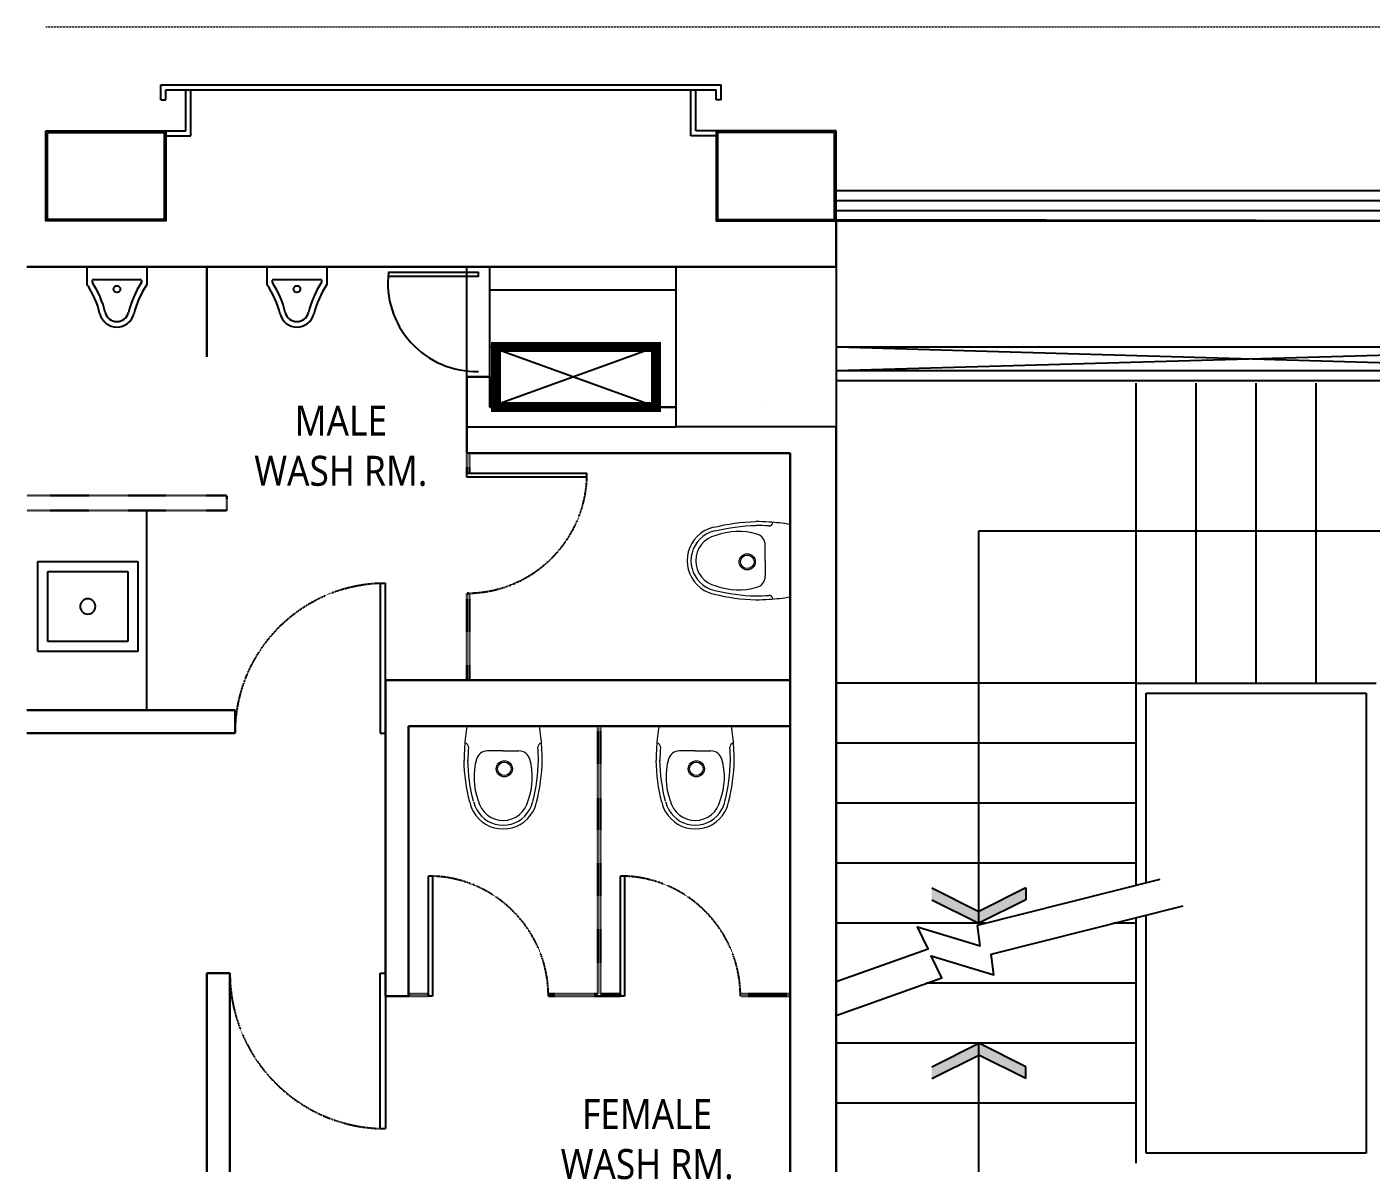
# Model space of a CAD drawing. Header units: millimetres. Extents: x 14520794 to 14796193, y 1415067 to 1454683.
# Drawn here: x 14667600 to 14674320, y 1445677 to 1451357 of the extents above; entities that cross this region are included whole.
import ezdxf

# ---------------------------------------------------------------- set-up
doc = ezdxf.new("R2010")
doc.units = ezdxf.units.MM
doc.header["$LTSCALE"] = 0.01
doc.header["$MEASUREMENT"] = 0
doc.linetypes.add('2012-04-27_JAYPEE BCH_WD_First Floor_Plan$0$DASHED2', pattern=[0.375, 0.25, -0.125])
doc.linetypes.add('HIDDEN', pattern=[0.375, 0.25, -0.125])
doc.layers.get('0').update_dxf_attribs({"color": 6, "lineweight": 0})
for name, color, linetype in [('12', 12, 'Continuous'), ('column', 13, 'Continuous'), ('DOOR1', 5, 'Continuous'), ('DOORS', 143, 'Continuous'), ('DRIVE', 172, 'Continuous'), ('FURNIT', 8, 'Continuous'), ('GLASS', 5, 'Continuous'), ('LIGHT', 2, 'Continuous'), ('Sanetry', 151, 'Continuous'), ('sanetrywashroom', 151, 'Continuous'), ('SHAFT', 2, 'Continuous'), ('STAIR', 2, 'Continuous')]:
    doc.layers.add(name, color=color, linetype=linetype)
for name, color, linetype, lineweight in [('DIM', 6, 'Continuous', 13), ('DOOR', 5, 'Continuous', 9), ('ELEV', 7, 'Continuous', 18), ('FIXTURE', 140, 'Continuous', 9), ('partition', 34, 'Continuous', 30), ('text', 7, 'Continuous', 13), ('WALL', 7, 'Continuous', 30)]:
    doc.layers.add(name, color=color, linetype=linetype, lineweight=lineweight)
doc.styles.add('TIMES', font='times.ttf', dxfattribs={"width": 0.9, "height": 250})

# ---------------------------------------------------------------- blocks, each defined once
blk = doc.blocks.new('sd')
at = {"layer": 'DOORS'}
for p, q in [((1926961.8, 1625945.2), (1926961.8, 1626845.2)), ((1926991.9, 1626845.2), (1926961.8, 1626845.2)), ((1926991.9, 1626845.2), (1926991.9, 1625945.2)), ((1926991.9, 1625945.2), (1926961.8, 1625945.2))]:
    blk.add_line(p, q, dxfattribs=at)
at = {"layer": 'DOORS', "linetype": '2012-04-27_JAYPEE BCH_WD_First Floor_Plan$0$DASHED2', "ltscale": 20}
blk.add_arc((1926960.9, 1625944.8), 901, 0.02384, 88.034, dxfattribs=at)
blk = doc.blocks.new('sdfaff')
at = {"layer": 'Sanetry'}
for p, q in [((1218899.1, -2106786.1), (1218399.1, -2106786.1)), ((1218399.1, -2106786.1), (1218399.1, -2107236.1)), ((1218899.1, -2107236.1), (1218899.1, -2106786.1)), ((1218849.1, -2106836.1), (1218449.1, -2106836.1)), ((1218449.1, -2106836.1), (1218449.1, -2107186.1)), ((1218849.1, -2107186.1), (1218849.1, -2106836.1)), ((1218449.1, -2107186.1), (1218849.1, -2107186.1)), ((1218399.1, -2107236.1), (1218899.1, -2107236.1))]:
    blk.add_line(p, q, dxfattribs=at)
blk.add_circle((1218649.1, -2107011.1), 38.1, dxfattribs=at)
blk = doc.blocks.new('A$C7C314EA1')
for p, q in [((170, 400), (170, 20)), ((300, 210), (300, 292.2)), ((300, 210), (300, 127.8))]:
    blk.add_line(p, q)
for points in [[(279.9, 412.5, 0.02753), (170, 400, 0.02753)], [(564.9, 366.1, 0.054905), (349.5, 395, 0.054905)], [(569.7, 385.6, 0.054905), (350, 415, 0.054905)], [(300, 210), (300, 290, 0.704392)], [(300, 210), (300, 130, -0.704392)], [(170, 20, 0.02753), (279.9, 7.5, 0.02753)], [(564.9, 53.9, -0.054905), (349.5, 25, -0.054905)], [(569.7, 34.4, -0.054905), (350, 5, -0.054905)]]:
    blk.add_lwpolyline(points, format="xyb")
for radius in [42.4, 35.5]:
    blk.add_circle((394.5, 216.1), radius)
for centre, radius, start, end in [((279.9, 412.5), 20, 184.59048, 273.88227), ((350, -585), 1000, 90, 94.02044), ((350, -585), 980, 90, 94.02044), ((439, 15.2), 348.1, 69.70099, 105.92494), ((530, 210), 160, 60, 77.24247), ((530, 210), 180, 60, 77.24247), ((530, 210), 180, 0, 60), ((360, 292.2), 60, 105.92494, 180), ((530, 210), 135, 0, 77.24247), ((530, 210), 160, 0, 60), ((530, 210), 135, 282.75753, 0), ((530, 210), 160, 300, 0), ((530, 210), 180, 300, 0), ((360, 127.8), 60, 180, 254.07506), ((439, 404.8), 348.1, 254.07506, 290.29901), ((530, 210), 160, 282.75753, 300), ((279.9, 7.5), 20, 86.11773, 175.40952), ((350, 1005), 1000, 265.97956, 270), ((350, 1005), 980, 265.97956, 270), ((530, 210), 180, 282.75753, 300)]:
    blk.add_arc(centre, radius, start, end)
blk = doc.blocks.new('rFWAE')
for p, q in [((-2287340.6, -10043749.1), (-2287190.6, -10043749.1)), ((-2287340.6, -10043749.1), (-2287340.6, -10043836.8)), ((-2287040.6, -10043749.1), (-2287190.6, -10043749.1)), ((-2287040.6, -10043749.1), (-2287040.6, -10043836.8)), ((-2287305.9, -10043811.6), (-2287075.2, -10043811.6))]:
    blk.add_line(p, q)
blk.add_circle((-2287190.6, -10043859.5), 17)
for centre, radius, start, end in [((-2287691.7, -10044080.6), 427.5, 13.01429, 34.77314), ((-2287305.9, -10043820.7), 9.09, 90, 221.82421), ((-2287707.7, -10044082.9), 470.8, 13.06651, 32.96151), ((-2286673.4, -10044082.9), 470.8, 147.03849, 166.93349), ((-2286689.4, -10044080.6), 427.5, 145.22686, 166.98571), ((-2287075.2, -10043820.7), 9.09, 318.17579, 90), ((-2287190.7, -10043961.6), 60.2, 195.06809, 270.09426), ((-2287190.4, -10043961.6), 60.2, 269.90574, 344.93191), ((-2287190.7, -10043961.6), 87.5, 195.06809, 270.09426), ((-2287190.4, -10043961.6), 87.5, 269.90574, 344.93191)]:
    blk.add_arc(centre, radius, start, end)

msp = doc.modelspace()

# ---------------------------------------------------------------- linework, layer by layer
at = {"layer": '12'}
for points in [[(14667695.3, 1450837), (14668295.3, 1450837), (14668295.3, 1450386.9), (14667695.3, 1450386.9)], [(14667703.3, 1450829), (14668287.3, 1450829), (14668287.3, 1450394.9), (14667703.3, 1450394.9)], [(14671645.3, 1450837), (14671045.4, 1450837), (14671045.4, 1450386.9), (14671645.3, 1450386.9)], [(14671637.3, 1450829), (14671053.4, 1450829), (14671053.4, 1450394.9), (14671637.3, 1450394.9)]]:
    msp.add_lwpolyline(points, close=True, dxfattribs=at)
at = {"layer": 'column', "linetype": 'Continuous'}
for p, q in [((14671645.3, 1450157.2), (14670845.3, 1450157.2)), ((14670845.3, 1450157.2), (14670845.3, 1449357.2)), ((14671645.3, 1450157.2), (14670845.3, 1450157.2)), ((14670845.3, 1450157.2), (14670845.3, 1449357.2)), ((14670845.3, 1450156.9), (14670845.3, 1449356.9)), ((14671645.3, 1450157.2), (14671645.3, 1449357.2)), ((14671645.3, 1450157.2), (14671645.3, 1449357.2)), ((14671645.3, 1450156.9), (14671645.3, 1449356.9)), ((14671645.3, 1449357.2), (14670845.3, 1449357.2)), ((14671645.3, 1449357.2), (14670845.3, 1449357.2)), ((14671644.3, 1449357.2), (14670845.3, 1449356.9))]:
    msp.add_line(p, q, dxfattribs=at)
at = {"layer": 'DIM', "color": 3}
msp.add_lwpolyline([(14671645.3, 1450396.6), (14675845.3, 1450388.9), (14675845.2, 1440497.2), (14673295.3, 1440497.2), (14673296.3, 1441298.3), (14670115.4, 1441298.2), (14670115.3, 1443948.3), (14671647.2, 1443948.3), (14671645.3, 1450396.6)], dxfattribs=at)
at = {"layer": 'DOOR', "const_width": 50}
msp.add_lwpolyline([(14670745.3, 1449757.2), (14669945.3, 1449757.2), (14669945.3, 1449457.2), (14670745.3, 1449457.2)], close=True, dxfattribs=at)
at = {"layer": 'DOOR1', "linetype": 'Continuous'}
msp.add_lwpolyline([(14669408, 1450111.1), (14669857.8, 1450111.1), (14669857.8, 1450129.7), (14669407.8, 1450129.7, 0.456104), (14669857.8, 1449634.7)], format="xyb", dxfattribs=at)
at = {"layer": 'DRIVE', "ltscale": 200}
for p, q in [((14668270.3, 1451066.9, -18.3), (14671070.3, 1451066.7, 15.4)), ((14668270.3, 1450991.9, -18.3), (14668270.3, 1451066.9, -18.3)), ((14671070.3, 1450991.9, -18.3), (14671070.3, 1451066.9, -18.3)), ((14668270.3, 1450991.9, -18.3), (14668270.3, 1451041.9, -18.3)), ((14668270.3, 1450991.9, -18.3), (14668295.3, 1450991.9, -18.3)), ((14668295.3, 1450991.9, -18.3), (14668295.3, 1451041.9, -18.3)), ((14668295.3, 1451041.9, -18.3), (14671045.3, 1451041.7, 15.3)), ((14668295.3, 1450991.9, -18.3), (14668295.3, 1451041.9, -18.3)), ((14668395.3, 1450836.9, -18.3), (14668395.3, 1451041.9, -18.3)), ((14668420.3, 1450811.9, -18.3), (14668420.3, 1451041.9, -18.3)), ((14670920.3, 1450811.9, -18.3), (14670920.3, 1451041.9, -18.3)), ((14670945.3, 1450836.9, -18.3), (14670945.3, 1451041.9, -18.3)), ((14671045.3, 1450991.9, -18.3), (14671045.3, 1451041.9, -18.3)), ((14671045.3, 1450991.9, -18.3), (14671045.3, 1451041.9, -18.3)), ((14671070.3, 1450991.9, -18.3), (14671045.3, 1450991.9, -18.3)), ((14671070.3, 1450991.9, -18.3), (14671070.3, 1451041.9, -18.3)), ((14668295.3, 1450836.9, -18.3), (14668395.3, 1450836.9, -18.3)), ((14668295.3, 1450811.9, -18.3), (14668420.3, 1450811.9, -18.3)), ((14671045.3, 1450811.9, -18.3), (14670920.3, 1450811.9, -18.3)), ((14671045.3, 1450836.9, -18.3), (14670945.3, 1450836.9, -18.3))]:
    msp.add_line(p, q, dxfattribs=at)
at = {"layer": 'ELEV', "linetype": 'HIDDEN', "ltscale": 500}
msp.add_line((14667695.3, 1451357.2, 44), (14679795.3, 1451357.2, 44), dxfattribs=at)
at = {"layer": 'FURNIT'}
msp.add_line((14668200.3, 1447941.9), (14668200.3, 1448939.4), dxfattribs=at)
at = {"layer": 'GLASS'}
for p, q in [((14675845.3, 1450537.2), (14671645.3, 1450536.9)), ((14675845.3, 1450487.2), (14671645.3, 1450486.9)), ((14675845.3, 1450437.2), (14671645.3, 1450436.9))]:
    msp.add_line(p, q, dxfattribs=at)
at = {"layer": 'GLASS', "const_width": 12}
msp.add_lwpolyline([(14668500.3, 1450156.9), (14668500.3, 1449706.9)], dxfattribs=at)
at = {"layer": 'LIGHT'}
for p, q in [((14671645.3, 1450387.2), (14675845.3, 1450387.2)), ((14669800.3, 1449607.2), (14669800.3, 1450156.5)), ((14669915.3, 1449607.2), (14669915.3, 1450157.2)), ((14669915.3, 1449457.2), (14670745.3, 1449757.2)), ((14670745.3, 1449457.2), (14669915.3, 1449757.2)), ((14669915.3, 1449757.2), (14670745.3, 1449757.2)), ((14669915.3, 1449457.2), (14670745.3, 1449757.2)), ((14670745.3, 1449457.2), (14669915.3, 1449757.2)), ((14670745.3, 1449457.2), (14670745.3, 1449757.2)), ((14675845.3, 1449757.2), (14671645.3, 1449637.3)), ((14671651.3, 1449757.2), (14675845.3, 1449757.2)), ((14671651.3, 1449757.2), (14675845.3, 1449637.5)), ((14675845.3, 1449637.5), (14671645.3, 1449637.3)), ((14675845.3, 1449587.5), (14671645.3, 1449587.3)), ((14673145.3, 1448063.7), (14673145.3, 1449576.2)), ((14673445.3, 1448076.2), (14673445.3, 1449576.2)), ((14673745.3, 1448076.2), (14673745.3, 1449576.2)), ((14674045.3, 1448076.2), (14674045.3, 1449576.2)), ((14669915.3, 1449457.2), (14670745.3, 1449457.2)), ((14670745.3, 1449457.2), (14669915.3, 1449457.2)), ((14672358.8, 1448838.7), (14675120.3, 1448838.7)), ((14673145.3, 1448076.2), (14671645.3, 1448076.2)), ((14673145.3, 1447776.2), (14671645.3, 1447776.2)), ((14673145.3, 1447476.2), (14671645.3, 1447476.2)), ((14673145.3, 1447176.2), (14671645.3, 1447176.2)), ((14672391.2, 1446876.2), (14671645.3, 1446876.2)), ((14673145.3, 1446876.2), (14673032.8, 1446876.2)), ((14673145.3, 1446576.2), (14672096.7, 1446576.2)), ((14673145.3, 1446276.2), (14671645.3, 1446276.2)), ((14673145.3, 1445976.2), (14671645.3, 1445976.2))]:
    msp.add_line(p, q, dxfattribs=at)
for points in [[(14671645.3, 1446584.9), (14672105.8, 1446748.5), (14672052.4, 1446858.3), (14672366.4, 1446762.9), (14672352.5, 1446866.4), (14673265.5, 1447097.1)], [(14671645.3, 1446415.8), (14672173.7, 1446603.5), (14672120.2, 1446713.3), (14672434.3, 1446617.9), (14672420.4, 1446721.4), (14673380.8, 1446964.1)]]:
    msp.add_lwpolyline(points, dxfattribs=at)
at = {"layer": 'partition', "linetype": 'HIDDEN'}
for p, q in [((14669800.3, 1449226.3), (14669800.3, 1449126.3)), ((14669812.3, 1449226.3), (14669812.3, 1449126.3)), ((14669812.3, 1449126.3), (14669800.3, 1449126.3)), ((14667600.3, 1449014.4), (14668600.3, 1449014.4)), ((14668600.3, 1448939.4), (14668600.3, 1449014.4)), ((14667600.3, 1448939.4), (14668600.3, 1448939.4)), ((14669812.3, 1448526.3), (14669800.3, 1448526.3)), ((14669800.3, 1448526.3), (14669800.3, 1448091.9)), ((14669812.3, 1448526.3), (14669812.3, 1448091.9)), ((14670455.3, 1447861.9), (14670455.3, 1446523.9)), ((14670467.3, 1447861.9), (14670467.3, 1446523.9)), ((14669507.3, 1446523.9), (14669607.3, 1446523.9)), ((14669507.3, 1446511.9), (14669607.3, 1446511.9)), ((14669607.3, 1446523.9), (14669607.3, 1446511.9)), ((14670207.3, 1446523.9), (14670455.3, 1446523.9)), ((14670207.3, 1446523.9), (14670207.3, 1446511.9)), ((14670207.3, 1446511.9), (14670567.3, 1446511.9)), ((14670467.3, 1446523.9), (14670567.3, 1446523.9)), ((14670567.3, 1446523.9), (14670567.3, 1446511.9)), ((14671167.3, 1446523.9), (14671167.3, 1446511.9)), ((14671167.3, 1446523.9), (14671415.3, 1446523.9)), ((14671167.3, 1446511.9), (14671415.3, 1446511.9))]:
    msp.add_line(p, q, dxfattribs=at)
at = {"layer": 'SHAFT'}
for p, q in [((14669800.3, 1450157.2), (14670845.3, 1450157.2)), ((14669915.3, 1450042.2), (14670845.3, 1450042.2)), ((14669800.3, 1449357.2), (14670845.3, 1449357.2))]:
    msp.add_line(p, q, dxfattribs=at)
at = {"layer": 'STAIR'}
for p, q in [((14675845.3, 1450387.2), (14671645.3, 1450386.9)), ((14672358.8, 1446876.2), (14672358.8, 1448838.7)), ((14673145.3, 1448076.2), (14674345.3, 1448076.2)), ((14673145.3, 1447066.7), (14673145.3, 1448076.2)), ((14673195.3, 1448026.2), (14674295.3, 1448026.2)), ((14673195.3, 1447079.4), (14673195.3, 1448026.2)), ((14674295.3, 1448026.2), (14674295.3, 1445727.2)), ((14672123.7, 1447052.5), (14672358.8, 1446935)), ((14672593.9, 1447052.5), (14672358.8, 1446935)), ((14672593.9, 1447052.5), (14672593.9, 1446993.7)), ((14672123.7, 1446993.7), (14672358.8, 1446876.2)), ((14672593.9, 1446993.7), (14672358.8, 1446876.2)), ((14673145.3, 1445677.2), (14673145.3, 1446904.6)), ((14673195.3, 1445727.2), (14673195.3, 1446917.2)), ((14672123.7, 1446158.6), (14672358.8, 1446276.2)), ((14672123.7, 1446099.9), (14672358.8, 1446217.4)), ((14672593.9, 1446158.6), (14672358.8, 1446276.2)), ((14672358.8, 1444927.2), (14672358.8, 1446276.2)), ((14672593.9, 1446099.9), (14672358.8, 1446217.4)), ((14672593.9, 1446099.9), (14672593.9, 1446158.6)), ((14674295.3, 1445727.2), (14673195.3, 1445727.2))]:
    msp.add_line(p, q, dxfattribs=at)
for points in [[(14672123.7, 1447052.5), (14672358.8, 1446935), (14672123.7, 1446993.7), (14672358.8, 1446876.2)], [(14672593.9, 1447052.5), (14672358.8, 1446935), (14672593.9, 1446993.7), (14672358.8, 1446876.2)], [(14672123.7, 1446099.9), (14672358.8, 1446217.4), (14672123.7, 1446158.6), (14672358.8, 1446276.2)], [(14672593.9, 1446099.9), (14672358.8, 1446217.4), (14672593.9, 1446158.6), (14672358.8, 1446276.2)]]:
    msp.add_solid(points, dxfattribs=at)
at = {"layer": 'WALL'}
for p, q in [((14671645.3, 1450157.2), (14671645.3, 1450386.9)), ((14667600.3, 1450156.9), (14671645.3, 1450156.9)), ((14669800.3, 1449226.3), (14669800.3, 1449607.2)), ((14669800.3, 1449607.2), (14669915.3, 1449607.2)), ((14669915.3, 1449456.3), (14669915.3, 1449607.2)), ((14670845.3, 1449456.3), (14669915.3, 1449456.3)), ((14671288.8, 1449457.2), (14671288.8, 1449457.2)), ((14671645.3, 1449357.2), (14671645.3, 1444247.2)), ((14671645.3, 1449357.2), (14671645.3, 1444247.2)), ((14671415.3, 1449226.3), (14669800.3, 1449226.3)), ((14671415.3, 1449226.3), (14671415.3, 1448151.3)), ((14671415.3, 1449127.3), (14671415.3, 1444247.2)), ((14669392.3, 1448091.9), (14671415.3, 1448091.9)), ((14669392.3, 1448091.9), (14669392.3, 1446511.9)), ((14668642.3, 1447941.9), (14667600.3, 1447941.9)), ((14668642.3, 1447941.9), (14668642.3, 1447826.9)), ((14668642.3, 1447826.9), (14667600.3, 1447826.9)), ((14669507.3, 1447861.9), (14671415.3, 1447861.9)), ((14669507.3, 1447861.9), (14669507.3, 1446511.9)), ((14668500.3, 1445337.2), (14668500.3, 1446626.9)), ((14668500.3, 1446626.9), (14668615.3, 1446626.9)), ((14668615.3, 1445452.2), (14668615.3, 1446626.9)), ((14669392.3, 1446511.9), (14669507.3, 1446511.9))]:
    msp.add_line(p, q, dxfattribs=at)

# ---------------------------------------------------------------- block references
at = {"layer": 'DOORS'}
for p, xscale, yscale, zscale, rotation in [((13585930.1, 2733657), 0.6666093245594616, 0.6666093245594616, 0.6666093245594616, 270), ((16332857.3, 2850236.8), 0.8632578532236294, 0.8632578532236294, 0.8632578532236294, 180)]:
    msp.add_blockref('sd', p, dxfattribs=dict(at, xscale=xscale, yscale=yscale, zscale=zscale, rotation=rotation))
for p, xscale, yscale, zscale in [((16275055.7, 92989.2), -0.833261655699327, 0.833261655699327, 0.833261655699327), ((13385076.6, 362641.7), 0.6666093245594616, 0.6666093245594616, 0.6666093245594616), ((13386036.6, 362641.7), 0.6666093245594616, 0.6666093245594616, 0.6666093245594616)]:
    msp.add_blockref('sd', p, dxfattribs=dict(at, xscale=xscale, yscale=yscale, zscale=zscale))
at = {"layer": 'FIXTURE', "xscale": 0.9523809523809523, "yscale": 0.9523809523809523, "zscale": 0.9523809523809523}
for p, rotation in [((14671577.2, 1448888.8), 180), ((14669781.3, 1448023.8), 269.9999999999999), ((14670741.3, 1448023.8), 269.9999999999999)]:
    msp.add_blockref('A$C7C314EA1', p, dxfattribs=dict(at, rotation=rotation))
at = {"layer": 'sanetrywashroom'}
for p in [(16955240.9, 11493906), (16956140.9, 11493906)]:
    msp.add_blockref('rFWAE', p, dxfattribs=at)
at = {"layer": 'sanetrywashroom', "xscale": -1, "rotation": 180}
msp.add_blockref('sdfaff', (13449255.6, -658551), dxfattribs=at)

# ---------------------------------------------------------------- texts
at = {"layer": 'text', "char_height": 150, "attachment_point": 2, "rotation": 0, "style": 'TIMES'}
for s, insert in [('{\\fTrebuchet MS|b0|i0|c0|p34;MALE \\PWASH RM.}', (14669169.7, 1449463.2)), ('{\\fTrebuchet MS|b0|i0|c0|p34;FEMALE \\PWASH RM.}', (14670701.1, 1445997.6))]:
    msp.add_mtext_dynamic_manual_height_columns(s, width=4430.471, gutter_width=40, heights=[0], dxfattribs=dict(at, insert=insert))

doc.saveas('drawing.dxf')
